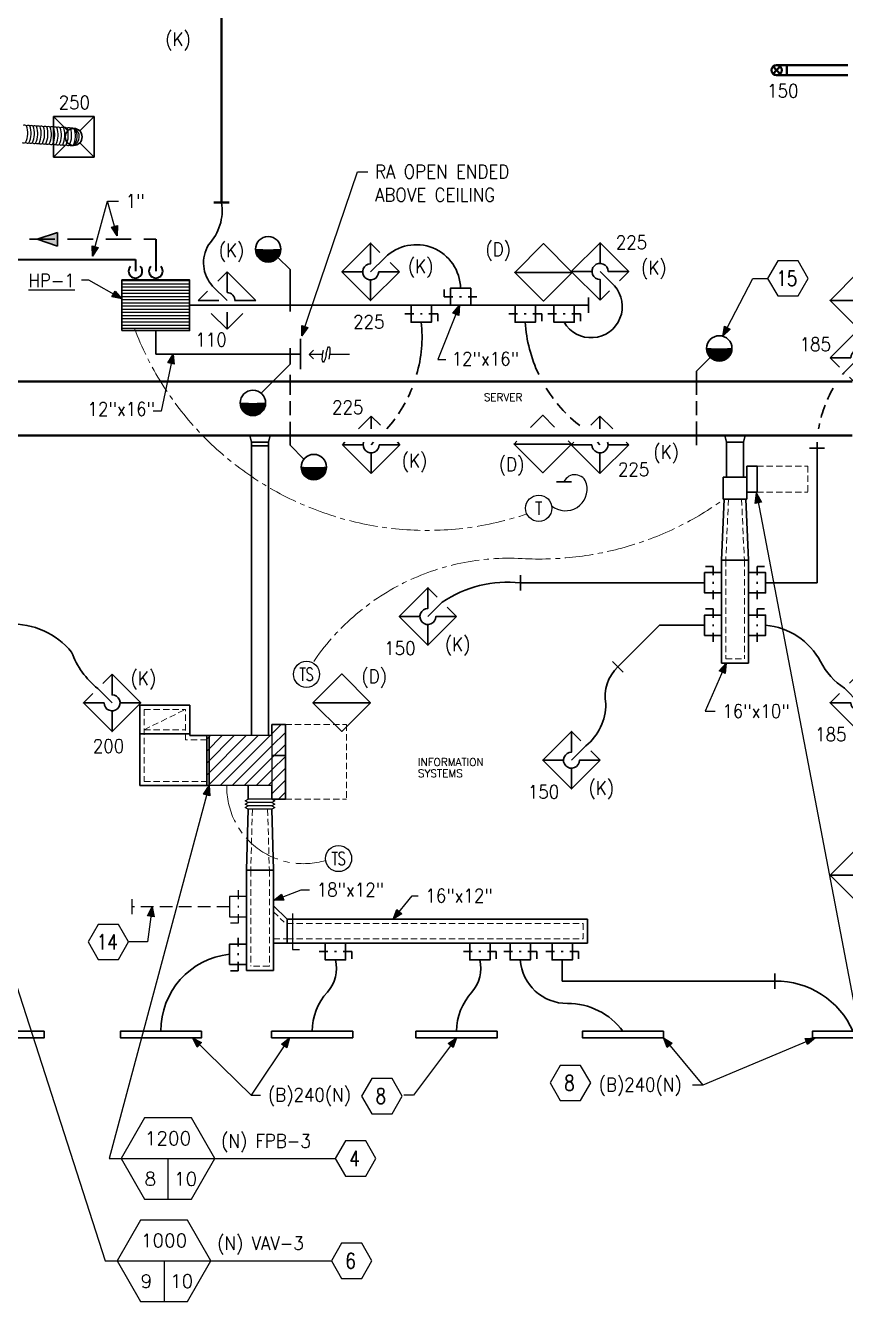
# Model space of a CAD drawing. Header units: inches. Extents: x 51 to 3278, y 66 to 1678.
# Drawn here: x 1200 to 1685, y 79 to 833 of the extents above; entities that cross this region are included whole.
import ezdxf
from ezdxf.enums import TextEntityAlignment as Align

# ---------------------------------------------------------------- set-up
doc = ezdxf.new("R2010")
doc.units = ezdxf.units.IN
doc.header["$LTSCALE"] = 30
doc.header["$MEASUREMENT"] = 0
for name, pattern in [('CENTER2', [1.125, 0.75, -0.125, 0.125, -0.125]), ('DASHED', [0.75, 0.5, -0.25]), ('HIDDEN', [0.375, 0.25, -0.125]), ('HIDDEN2', [0.1875, 0.125, -0.0625])]:
    doc.linetypes.add(name, pattern=pattern)
for name, color, linetype, lineweight in [('DAMPER', 4, 'Continuous', 25), ('DIF', 4, 'Continuous', 30), ('FLEX', 4, 'Continuous', 25), ('LIN', 4, 'HIDDEN2', 18), ('m-devc-text', 71, 'Continuous', 25), ('M-HATCH', 32, 'Continuous', 25), ('M-HVAC-EXST-DUCT', 4, 'Continuous', 40), ('M-HVAC-FILL', 4, 'Continuous', 25), ('m-hvac-fpbs', 1, 'Continuous', 25), ('M-HVAC-NEWW-DAMP', 10, 'Continuous', 30), ('M-HVAC-NEWW-DIFF', 6, 'Continuous', 30), ('M-HVAC-NEWW-DUCT', 1, 'Continuous', 30), ('M-HVAC-NEWW-STAT', 3, 'Continuous', 25), ('M-HVAC-NEWW-STAT-WIRE', 2, 'CENTER2', 20), ('M-PIPE-DEMO', 5, 'HIDDEN', 25), ('M-PIPE-NEWW-COND-RETN', 2, 'DASHED', 30), ('M-PIPE-NEWW-COND-SUPP', 5, 'Continuous', 35), ('M-TEXT', 71, 'Continuous', 25), ('ODUCT', 241, 'HIDDEN', 20)]:
    doc.layers.add(name, color=color, linetype=linetype, lineweight=lineweight)
doc.layers.add('ROOMNAMES', color=8, linetype='Continuous')
doc.styles.add('18STD', font='simplex.shx', dxfattribs={"height": 9})
doc.styles.add('A', font='SIMPLEX.shx', dxfattribs={"width": 0.9, "height": 8})
doc.styles.get("Standard").update_dxf_attribs({"font": 'simplex.shx'})
doc.styles.add('TEA', font='simplex.shx', dxfattribs={"width": 0.85, "height": 0.08})
doc.dimstyles.get("Standard").update_dxf_attribs({"dimtxt": 0.18, "dimasz": 0.18, "dimexe": 0.18, "dimexo": 0.0625, "dimgap": 0.09, "dimtad": 0, "dimtih": 1, "dimtoh": 1, "dimdec": 4, "dimzin": 0, "dimdsep": 46, "dimtxsty": 'Standard', "dimcen": 0.09, "dimadec": 0, "dimazin": 0, "dimtfac": 1, "dimtdec": 4, "dimtofl": 0, "dimtmove": 0, "dimatfit": 3, "dimfxl": 1, "dimtolj": 1, "dimtzin": 0, "dimarcsym": 0})
pattern_1 = [(45, (-10600.752, -1682.349), (-3.535534, 3.535534), [])]

# ---------------------------------------------------------------- blocks, each defined once
blk = doc.blocks.new('Hva-Ret01')
at = {"ltscale": 0.5}
blk.add_lwpolyline([(0, 24), (24, 0), (0, 0), (0, 24), (24, 0), (24, 24)], close=True, dxfattribs=at)
blk = doc.blocks.new('Hva-Tst03')
at = {"ltscale": 0.35}
blk.add_circle((0, 0), 0.0804, dxfattribs=at)
at = {"layer": 'm-devc-text', "width": 0.7}
blk.add_attdef('TS', text='', height=0.0802, dxfattribs=at).set_placement((0, 0), align=Align.MIDDLE)
blk = doc.blocks.new('AHJ')
for p, q in [((-6, 2), (0, 0)), ((-6, -2), (-6, 2)), ((0, 0), (-6, -2))]:
    blk.add_line(p, q)
blk.add_solid([(0, 0), (-6, 2), (-6, -2)])
blk = doc.blocks.new('Hva-Std03')
for p, q in [((-0.2887, 0), (0.2887, 0)), ((0, 0), (0, -0.25))]:
    blk.add_line(p, q)
blk.add_lwpolyline([(-0.1443, 0.25), (-0.2887, 0), (-0.1443, -0.25), (0.1443, -0.25), (0.2887, 0), (0.1443, 0.25)], close=True)
for p in [(0, 0.125), (-0.1083, -0.125), (0.1083, -0.125)]:
    blk.add_attdef('#', text='', height=0.0833).set_placement(p, align=Align.MIDDLE)
blk = doc.blocks.new('std-blk02')
blk.add_lwpolyline([(-0.0548, 0.1103), (-0.1173, 0.0021), (-0.0548, -0.1062), (0.0702, -0.1062), (0.1327, 0.0021), (0.0702, 0.1103)], close=True)
at = {"layer": 'M-TEXT', "width": 0.8}
blk.add_attdef('TYPE', text='', height=0.0938, dxfattribs=at).set_placement((0.0012, 0.0021), align=Align.MIDDLE)
blk = doc.blocks.new('Hva-Dif06')
at = {"linetype": 'Continuous'}
blk.add_lwpolyline([(48, 3.82), (0, 3.82), (0, 0), (48, 0)], close=True, dxfattribs=at)
blk = doc.blocks.new('Hva-Ftg02')
blk.add_line((-0.1011, 0.0521), (-0.1011, 0.0975))
at = {"linetype": 'Continuous'}
for p, q in [((-0.0469, 0.0521), (-0.1011, 0.0521)), ((0.0059, 0.0521), (-0.0059, 0.0521)), ((0.1011, 0.0521), (0.0469, 0.0521))]:
    blk.add_line(p, q, dxfattribs=at)
blk.add_lwpolyline([(0.0625, 0), (0.0625, 0.1042), (-0.0625, 0.1042), (-0.0625, 0)])
blk = doc.blocks.new('HVA-bkt2')
blk.add_line((0, 0.046875), (0, -0.046875))
blk = doc.blocks.new('Pip-Flg01')
at = {"linetype": 'Continuous'}
blk.add_arc((0, 0), 0.0422, 45, 315, dxfattribs=at)
blk = doc.blocks.new('Hva-Flw01')
for p, q in [((0, 0), (0.036, 0.036)), ((0.036, -0.036), (0, 0)), ((0.11, 0), (0, 0)), ((0.33, 0), (0.167, 0))]:
    blk.add_line(p, q)
for points in [[(0.138, 0, -0.019117), (0.133, -0.025, -0.029344), (0.127, -0.045, -0.064367), (0.118, -0.062, -0.285318), (0.114, -0.064, -0.285318), (0.111, -0.061, -0.064367), (0.107, -0.042, -0.029344), (0.108, -0.021, -0.021154), (0.111, 0.007, -0.021154), (0.116, 0.035, -0.003008), (0.117, 0.037, -0.064367)], [(0.138, 0, -0.019117), (0.144, 0.025, -0.029344), (0.15, 0.045, -0.064367), (0.158, 0.062, -0.285318), (0.163, 0.064, -0.285318), (0.166, 0.061, -0.064367), (0.169, 0.042, -0.029344), (0.169, 0.021, -0.021154), (0.166, -0.007, -0.021154), (0.161, -0.035, -0.003008), (0.16, -0.037, -0.064367)]]:
    blk.add_lwpolyline(points, format="xyb")
blk = doc.blocks.new('Hva-Dif01')
for p, q in [((0, 24), (8.65, 15.35)), ((24, 16.22), (24, 24)), ((8.65, 8.65), (0, 0)), ((12, 12), (24, 12)), ((24, 0), (24, 7.78))]:
    blk.add_line(p, q)
blk.add_lwpolyline([(24, 0), (0, 0), (0, 24), (24, 24), (15.35, 15.35, 2.414214), (15.35, 8.65)], format="xyb", close=True)
blk = doc.blocks.new('Hva-Tst02')
at = {"linetype": 'Continuous', "ltscale": 0.35}
blk.add_circle((0, 0), 0.0809, dxfattribs=at)
at = {"layer": 'm-devc-text', "style": 'TEA', "width": 0.8}
blk.add_text('T', height=0.08, dxfattribs=at).set_placement((0, 0), align=Align.MIDDLE)
at = {"layer": 'm-devc-text', "width": 0.8, "flags": 8}
blk.add_attdef('(N)', (0.1065, -0.0979), '', height=0.0938, dxfattribs=at)
blk = doc.blocks.new('Pip-Arr01')
for p, q in [((0.125, 0.0417), (0, 0)), ((0, 0), (0.125, -0.0417)), ((0.125, -0.0417), (0.125, 0.0417))]:
    blk.add_line(p, q)
blk.add_solid([(0, 0), (0.125, 0.0417), (0.125, -0.0417)])
blk = doc.blocks.new('hva-Dmp01')
at = {"linetype": 'Continuous'}
for p, q in [((-0.0595, 0), (-0.0217, 0)), ((-0.0112, 0), (0.0112, 0)), ((0.0217, 0), (0.0595, 0))]:
    blk.add_line(p, q, dxfattribs=at)
blk = doc.blocks.new('Std-Blk14')
blk.add_lwpolyline([(0.0625, 0.1083), (0, 0), (0.0625, -0.1083), (0.1875, -0.1083), (0.25, 0), (0.1875, 0.1083)], close=True)
at = {"layer": 'M-TEXT', "width": 0.8}
blk.add_attdef('TYPE', text='', height=0.0938, dxfattribs=at).set_placement((0.1185, 0), align=Align.MIDDLE)
blk = doc.blocks.new('Std-Blk15')
blk.add_lwpolyline([(-0.1875, 0.1083), (-0.25, 0), (-0.1875, -0.1083), (-0.0625, -0.1083), (0, 0), (-0.0625, 0.1083)], close=True)
at = {"layer": 'M-TEXT', "width": 0.8}
blk.add_attdef('TYPE', text='', height=0.0938, dxfattribs=at).set_placement((-0.1315, 0), align=Align.MIDDLE)

msp = doc.modelspace()

# ---------------------------------------------------------------- hatches: boundary and pattern name
at = {"layer": 'M-HATCH'}
h = msp.add_hatch(dxfattribs=at)
h.set_pattern_fill('ANSI31', color=256, scale=40, style=0)
h.set_pattern_definition(pattern_1)
h.paths.add_polyline_path([(1353.97, 419.89), (1353.97, 375.89), (1345.97, 375.89), (1345.97, 383.89), (1345.97, 413.39), (1345.97, 419.89)])
h = msp.add_hatch(dxfattribs=at)
h.set_pattern_fill('ANSI31', color=256, scale=40, style=0)
h.set_pattern_definition(pattern_1)
h.paths.add_polyline_path([(1345.97, 383.89), (1307.47, 383.89), (1307.47, 413.39), (1345.97, 413.39)])
at = {"layer": 'M-TEXT'}
h = msp.add_hatch(dxfattribs=at)
h.set_pattern_fill('ANSI31', color=256, scale=15, angle=-45, style=0)
h.set_pattern_definition([(360, (-753.3654, 897.7698), (6e-16, 1.875), [])])
h.paths.add_polyline_path([(1257.4, 652.56), (1297.4, 652.56), (1297.4, 682.56), (1257.4, 682.56)])

# ---------------------------------------------------------------- linework, layer by layer
at = {"layer": 'DAMPER'}
for p, q in [((1358.19, 308.37), (1358.19, 287.2)), ((1358.19, 287.2), (1362.24, 287.2))]:
    msp.add_line(p, q, dxfattribs=at)
at = {"layer": 'DIF'}
for p, q in [((1216.89, 778.96), (1240.89, 778.96)), ((1216.89, 754.96), (1216.89, 778.96)), ((1225.36, 770.5), (1216.89, 778.96)), ((1240.89, 778.96), (1232.43, 770.5)), ((1240.89, 778.96), (1240.89, 775.26)), ((1240.89, 778.96), (1240.89, 754.96)), ((1225.36, 763.43), (1216.89, 754.96)), ((1240.89, 754.96), (1232.43, 763.43)), ((1240.89, 754.96), (1216.89, 754.96))]:
    msp.add_line(p, q, dxfattribs=at)
msp.add_circle((1228.89, 766.96), 5, dxfattribs=at)
at = {"layer": 'FLEX'}
for p, q in [((1330.22, 374.89), (1331.97, 375.89)), ((1331.97, 373.89), (1330.22, 374.89)), ((1330.22, 372.89), (1331.97, 373.89)), ((1331.97, 371.89), (1330.22, 372.89)), ((1330.22, 370.89), (1331.97, 371.89)), ((1331.97, 369.89), (1330.22, 370.89)), ((1345.97, 375.89), (1331.97, 375.89)), ((1345.97, 373.89), (1331.97, 373.89)), ((1345.97, 371.89), (1331.97, 371.89)), ((1345.97, 369.89), (1331.97, 369.89)), ((1331.97, 369.89), (1331.97, 369.89)), ((1345.97, 369.89), (1331.97, 369.89)), ((1345.97, 375.89), (1347.72, 374.89)), ((1347.72, 374.89), (1345.97, 373.89)), ((1345.97, 373.89), (1347.72, 372.89)), ((1347.72, 372.89), (1345.97, 371.89)), ((1345.97, 371.89), (1347.72, 370.89)), ((1347.72, 370.89), (1345.97, 369.89)), ((1345.97, 369.89), (1345.97, 369.89))]:
    msp.add_line(p, q, dxfattribs=at)
for centre, radius, start, end in [((1199.87, 771.24), 2.61, 64.1671, 109.1671), ((1188.67, 769.3), 13.07, 334.1671, 19.1671), ((1201.87, 771.13), 2.61, 64.1671, 109.1671), ((1190.67, 769.19), 13.07, 334.1671, 19.1671), ((1203.86, 771.01), 2.61, 64.1671, 109.1671), ((1192.66, 769.07), 13.07, 334.1671, 19.1671), ((1205.86, 770.89), 2.61, 64.1671, 109.1671), ((1194.66, 768.96), 13.07, 334.1671, 19.1671), ((1207.86, 770.78), 2.61, 64.1671, 109.1671), ((1196.66, 768.84), 13.07, 334.1671, 19.1671), ((1209.85, 770.66), 2.61, 64.1671, 109.1671), ((1198.65, 768.72), 13.07, 334.1671, 19.1671), ((1211.85, 770.54), 2.61, 64.1671, 109.1671), ((1200.65, 768.61), 13.07, 334.1671, 19.1671), ((1213.85, 770.43), 2.61, 64.1671, 109.1671), ((1202.65, 768.49), 13.07, 334.1671, 19.1671), ((1215.84, 770.31), 2.61, 64.1671, 109.1671), ((1204.64, 768.37), 13.07, 334.1671, 19.1671), ((1217.84, 770.2), 2.61, 64.1671, 109.1671), ((1206.64, 768.26), 13.07, 334.1671, 19.1671), ((1219.84, 770.08), 2.61, 64.1671, 109.1671), ((1208.64, 768.14), 13.07, 334.1671, 19.1671), ((1221.83, 769.96), 2.61, 64.1671, 109.1671), ((1210.63, 768.03), 13.07, 334.1671, 19.1671), ((1223.83, 769.85), 2.61, 64.1671, 109.1671), ((1212.63, 767.91), 13.07, 334.1671, 19.1671), ((1225.83, 769.73), 2.61, 64.1671, 109.1671), ((1214.62, 767.79), 13.07, 334.1671, 19.1671), ((1227.82, 769.61), 2.61, 64.1671, 109.1671), ((1228.89, 766.96), 5, 266.6671, 86.6671), ((1226.82, 767.08), 5.41, 289.1671, 64.1671), ((1223.9, 767.25), 7.07, 311.6671, 41.6671), ((1216.84, 767.66), 13.07, 334.1671, 19.1671), ((1229.06, 771.7), 0.286, 64.1671, 109.1671), ((1199.57, 766.08), 2.61, 244.1671, 289.1671), ((1201.57, 765.96), 2.61, 244.1671, 289.1671), ((1203.56, 765.85), 2.61, 244.1671, 289.1671), ((1205.56, 765.73), 2.61, 244.1671, 289.1671), ((1207.56, 765.61), 2.61, 244.1671, 289.1671), ((1209.55, 765.5), 2.61, 244.1671, 289.1671), ((1211.55, 765.38), 2.61, 244.1671, 289.1671), ((1213.55, 765.27), 2.61, 244.1671, 289.1671), ((1215.54, 765.15), 2.61, 244.1671, 289.1671), ((1217.54, 765.03), 2.61, 244.1671, 289.1671), ((1219.54, 764.92), 2.61, 244.1671, 289.1671), ((1221.53, 764.8), 2.61, 244.1671, 289.1671), ((1223.53, 764.68), 2.61, 244.1671, 289.1671), ((1225.53, 764.57), 2.61, 244.1671, 289.1671), ((1227.52, 764.45), 2.61, 244.1671, 289.1671), ((1228.51, 762.24), 0.286, 244.1671, 289.1671)]:
    msp.add_arc(centre, radius, start, end, dxfattribs=at)
at = {"layer": 'LIN'}
for p, q in [((1632.59, 572.62), (1662.59, 572.62)), ((1662.59, 572.62), (1662.59, 557.27)), ((1615.71, 553), (1614.09, 517)), ((1623.47, 553), (1625.09, 517)), ((1632.59, 557.27), (1662.59, 557.27)), ((1614.09, 517.12), (1614.09, 458.67)), ((1625.09, 517.12), (1625.09, 458.67)), ((1614.09, 458.67), (1625.09, 458.67)), ((1270.47, 428.89), (1270.47, 386.39)), ((1270.47, 428.89), (1294.97, 428.89)), ((1270.47, 416.89), (1294.97, 428.89)), ((1294.97, 410.89), (1294.97, 428.89)), ((1270.47, 416.89), (1294.97, 416.89)), ((1353.97, 419.89), (1389.97, 419.89)), ((1389.97, 419.89), (1389.97, 375.89)), ((1307.47, 410.89), (1294.97, 410.89)), ((1270.47, 386.39), (1307.47, 386.39)), ((1334.47, 369.82), (1333.47, 333.82)), ((1343.47, 369.82), (1344.47, 333.82)), ((1353.97, 375.89), (1389.97, 375.89)), ((1333.47, 333.89), (1333.47, 277.27)), ((1344.47, 333.89), (1344.47, 277.27)), ((1346.97, 309.4), (1353.2, 303.17)), ((1354.97, 302.44), (1529.85, 302.44)), ((1529.85, 302.44), (1529.85, 293.44)), ((1346.97, 293.44), (1354.97, 293.44)), ((1354.97, 293.44), (1529.85, 293.44)), ((1344.47, 277.27), (1333.47, 277.27))]:
    msp.add_line(p, q, dxfattribs=at)
at = {"layer": 'M-HVAC-EXST-DUCT'}
for p, q in [((1316.26, 874.26), (1316.26, 728.19)), ((1644.17, 806.38), (1642.05, 808.5)), ((1642.05, 804.26), (1644.17, 806.38)), ((1650.17, 809.38), (1644.17, 809.38)), ((1646.29, 808.5), (1644.17, 806.38)), ((1644.17, 806.38), (1646.29, 804.26)), ((1650.17, 809.38), (1650.17, 809.39)), ((1686.17, 809.38), (1650.17, 809.38)), ((1650.17, 803.38), (1650.17, 809.38)), ((1650.17, 803.38), (1650.17, 809.38)), ((1650.17, 803.38), (1644.17, 803.38)), ((1650.17, 803.38), (1650.17, 803.39)), ((1686.17, 803.38), (1650.17, 803.38)), ((959.11, 622.62), (1688.73, 622.62)), ((539.55, 590.62), (1688.73, 590.61))]:
    msp.add_line(p, q, dxfattribs=at)
for start, end in [(134.99964, 224.99964), (44.99964, 134.99964), (314.99964, 44.99964), (224.99964, 314.99964)]:
    msp.add_arc((1644.17, 806.38), 3, start, end, dxfattribs=at)
at = {"layer": 'M-HVAC-FILL', "const_width": 7.5}
for points in [[(1343.77, 696.85, -0.422086), (1340.02, 700.7, -1)], [(1347.51, 700.7, -0.422086), (1343.77, 696.85, -1)], [(1606.54, 642.19, 0.422086), (1610.29, 638.34, 1)], [(1610.29, 638.34, 0.422086), (1614.04, 642.19, 1)], [(1334.77, 606.12, -0.422086), (1331.02, 609.97, -1)], [(1338.52, 609.97, -0.422086), (1334.77, 606.12, -1)], [(1370.75, 568.23, -0.422086), (1367, 572.08, -1)], [(1374.5, 572.08, -0.422086), (1370.75, 568.23, -1)]]:
    msp.add_lwpolyline(points, format="xyb", dxfattribs=at)
at = {"layer": 'm-hvac-fpbs'}
for p, q in [((1345.97, 413.39), (1307.47, 413.39)), ((1307.47, 413.39), (1307.47, 383.89)), ((1345.97, 413.39), (1345.97, 383.89)), ((1345.97, 383.89), (1307.47, 383.89))]:
    msp.add_line(p, q, dxfattribs=at)
at = {"layer": 'M-HVAC-NEWW-DAMP'}
for p, q in [((1356.73, 688.67), (1349.58, 695.82)), ((1604.98, 636.78), (1596.77, 628.57)), ((1356.73, 632.86), (1339.55, 615.68)), ((1356.73, 584.97), (1364.94, 576.76))]:
    msp.add_line(p, q, dxfattribs=at)
at = {"layer": 'M-HVAC-NEWW-DAMP', "linetype": 'Continuous'}
for p, q in [((1356.73, 688.67), (1356.73, 663.82)), ((1356.73, 642.15), (1356.73, 632.86)), ((1356.73, 626.45), (1356.73, 614.73)), ((1356.73, 610.88), (1356.73, 602.66)), ((1356.73, 598.81), (1356.73, 584.97))]:
    msp.add_line(p, q, dxfattribs=at)
at = {"layer": 'M-HVAC-NEWW-DAMP'}
for centre in [(1343.77, 700.6), (1610.29, 642.09), (1334.77, 609.87), (1370.75, 571.98)]:
    msp.add_circle(centre, 7.5, dxfattribs=at)
at = {"layer": 'M-HVAC-NEWW-DIFF'}
for p, q in [((1319.46, 687.31), (1313.96, 681.81)), ((1319.46, 687.31), (1336.43, 670.34)), ((1319.46, 675.08), (1319.46, 687.31)), ((1319.46, 670.34), (1310.98, 678.82)), ((1307.99, 675.84), (1302.49, 670.34)), ((1302.49, 670.34), (1314.72, 670.34)), ((1319.46, 653.37), (1319.46, 663.49)), ((1324.2, 670.34), (1336.43, 670.34)), ((1319.46, 653.37), (1310.16, 662.66)), ((1328.86, 662.76), (1319.46, 653.37)), ((1397.09, 594.62), (1404.62, 602.15)), ((1410.12, 596.65), (1404.62, 602.15)), ((1404.62, 602.15), (1404.62, 594.62)), ((1534.3, 596.65), (1539.8, 602.15)), ((1547.33, 594.62), (1539.8, 602.15)), ((1539.8, 602.15), (1539.8, 594.62)), ((1387.65, 585.18), (1389.09, 586.62)), ((1387.65, 585.18), (1399.88, 585.18)), ((1404.62, 568.21), (1387.65, 585.18)), ((1404.62, 585.18), (1406.06, 586.62)), ((1421.59, 585.18), (1404.62, 568.21)), ((1404.62, 580.43), (1404.62, 568.21)), ((1409.37, 585.18), (1421.59, 585.18)), ((1421.59, 585.18), (1420.15, 586.62)), ((1522.83, 585.18), (1524.27, 586.62)), ((1535.05, 585.18), (1522.83, 585.18)), ((1522.83, 585.18), (1539.8, 568.21)), ((1539.8, 585.18), (1538.36, 586.62)), ((1539.8, 568.21), (1556.77, 585.18)), ((1539.8, 580.43), (1539.8, 568.21)), ((1556.77, 585.18), (1544.54, 585.18)), ((1556.77, 585.18), (1555.33, 586.62))]:
    msp.add_line(p, q, dxfattribs=at)
at = {"layer": 'M-HVAC-NEWW-DIFF', "ltscale": 0.5, "elevation": 0}
for points in [[(1512.97, 595.61), (1506.02, 602.57), (1498.82, 595.36)], [(1490.65, 587.2), (1489.05, 585.59), (1522.99, 585.59), (1506.02, 568.62), (1489.05, 585.59), (1522.99, 585.59), (1521.01, 587.57)]]:
    msp.add_lwpolyline(points, dxfattribs=at)
at = {"layer": 'M-HVAC-NEWW-DIFF'}
for centre, start, end in [((1319.46, 670.34), 356.16335, 90), ((1404.62, 585.18), 162.33258, 0), ((1539.8, 585.18), 180, 17.66742)]:
    msp.add_arc(centre, 4.74, start, end, dxfattribs=at)
at = {"layer": 'M-HVAC-NEWW-DUCT'}
for p, q in [((1297.4, 667.56), (1532.99, 667.56)), ((1277.4, 652.56), (1277.4, 638.74)), ((1277.4, 638.74), (1362.81, 638.74)), ((1332.97, 590.62), (1333.97, 586.62)), ((1344.97, 590.62), (1332.97, 590.62)), ((1344.97, 590.62), (1343.97, 586.62)), ((1613.59, 590.62), (1614.59, 586.62)), ((1613.59, 590.62), (1625.59, 590.62)), ((1625.59, 590.62), (1624.59, 586.62)), ((1333.97, 586.62), (1333.97, 413.39)), ((1343.97, 586.62), (1333.97, 586.62)), ((1343.97, 584.62), (1333.97, 584.62)), ((1343.97, 586.62), (1343.97, 413.39)), ((1614.59, 566.12), (1614.59, 586.62)), ((1614.59, 586.62), (1624.59, 586.62)), ((1624.59, 566.12), (1624.59, 586.62)), ((1668.03, 503.67), (1668.03, 583.17)), ((1612.59, 566.12), (1626.59, 566.12)), ((1612.59, 566.12), (1612.59, 553.12)), ((1626.59, 572.62), (1626.59, 553.12)), ((1626.59, 572.62), (1632.59, 572.62)), ((1632.59, 572.62), (1632.59, 557.27)), ((1613.22, 553.12), (1611.59, 517.12)), ((1612.59, 553.12), (1626.59, 553.12)), ((1613.22, 553.12), (1625.97, 553.12)), ((1625.97, 553.12), (1627.59, 517.12)), ((1626.59, 557.27), (1632.59, 557.27)), ((1611.59, 517.12), (1611.59, 456.17)), ((1611.59, 517.12), (1627.59, 517.12)), ((1627.59, 517.12), (1627.59, 456.17)), ((1601.59, 503.67), (1492.81, 503.67)), ((1637.59, 503.67), (1668.03, 503.67)), ((1574.92, 478.56), (1550.39, 454.03, 0)), ((1601.59, 478.56), (1574.92, 478.56)), ((1611.59, 456.17), (1627.59, 456.17)), ((1267.97, 431.39), (1267.97, 383.89)), ((1297.47, 431.39), (1267.97, 431.39)), ((1297.47, 413.39), (1297.47, 431.39)), ((1345.97, 419.89), (1345.97, 413.39)), ((1353.97, 419.89), (1345.97, 419.89)), ((1353.97, 419.89), (1353.97, 375.89)), ((1297.47, 414.39), (1267.97, 414.39)), ((1307.47, 413.39), (1297.47, 413.39)), ((1307.47, 383.89), (1307.47, 413.39)), ((1308.97, 413.39), (1308.97, 383.89)), ((1345.97, 401.64), (1353.97, 401.64)), ((1267.97, 383.89), (1307.47, 383.89)), ((1331.97, 383.89), (1331.97, 375.89)), ((1345.97, 383.89), (1345.97, 375.89)), ((1331.97, 369.89), (1330.97, 333.89)), ((1353.97, 375.89), (1345.97, 375.89)), ((1345.97, 369.89), (1346.97, 333.89)), ((1330.97, 333.89), (1330.97, 333.9)), ((1330.97, 333.89), (1330.97, 274.77)), ((1330.97, 333.89), (1330.97, 333.89)), ((1346.97, 333.89), (1330.97, 333.89)), ((1346.97, 333.89), (1330.97, 333.89)), ((1346.97, 333.89), (1346.97, 333.9)), ((1346.97, 333.9), (1346.97, 274.78)), ((1346.97, 333.89), (1346.97, 333.89)), ((1346.97, 312.94), (1354.97, 304.94)), ((1354.97, 304.94), (1532.35, 304.94)), ((1354.97, 304.94), (1354.97, 290.94)), ((1532.35, 304.94), (1532.35, 290.94)), ((1346.97, 290.94), (1354.97, 290.94)), ((1354.97, 290.94), (1532.35, 290.94)), ((1517.48, 280.94), (1517.48, 268.42)), ((1346.97, 274.77), (1330.97, 274.77)), ((1517.48, 268.42), (1643.15, 268.42))]:
    msp.add_line(p, q, dxfattribs=at)
msp.add_lwpolyline([(1257.4, 652.56), (1297.4, 652.56), (1297.4, 682.56), (1257.4, 682.56)], close=True, dxfattribs=at)
for centre, radius, start, end in [((1286.81, 723.68), 29.79, 316.92863, 8.71072), ((1326.06, 692.67), 20.48, 148.63366, 222.55192), ((1431.23, 677.14), 26.2, 0.92702, 134.65545), ((1534.55, 666.81, 0), 18.42, 210.1432, 41.67206), ((1352.24, 649.25), 82.43, 344.0636, 5.78919), ((1579.02, 662.54), 83.5, 183.42002, 205.48471), ((1738.24, 583.18), 70.21, 140.3104, 141.78602), ((1738.24, 583.18), 70.21, 177.19716, 180), ((1485.53, 433.95), 70.09, 84.03523, 123.71801), ((1192.61, 434.04), 45.28, 39.24983, 92.3097), ((1634.43, 438.41), 40.27, 27.68725, 85.49507), ((1274.65, 480.19), 50.13, 200.43545, 230.98914), ((1566.29, 436.8, 0), 23.45, 132.74161, 191.34268), ((1708.47, 477.26), 43.34, 207.68725, 235.96486), ((1511.03, 432.38, 0), 32.27, 309.30337, 359.67355), ((1325.63, 239.34, 0), 45.18, 95.91836, 180.70516), ((1363.25, 275.94), 20.88, 318.03052, 13.86522), ((1448.56, 275.94), 20.88, 318.03052, 13.86522), ((1520.36, 282.96), 27.73, 184.17257, 270.51079), ((1643.9, 218.81), 49.61, 23.7317, 90.86801), ((1404.83, 238.53), 35.06, 138.03052, 179.59336), ((1490.15, 238.53), 35.06, 138.03052, 179.59336), ((1520.96, 215.05), 40.18, 36.20502, 90.51079)]:
    msp.add_arc(centre, radius, start, end, dxfattribs=at)
at = {"layer": 'M-HVAC-NEWW-DUCT', "linetype": 'HIDDEN'}
for centre, radius, start, end in [((1352.24, 649.25), 82.43, 318.48772, 338.18426), ((1579.02, 662.54), 83.5, 211.74066, 234.43773), ((1738.24, 583.18), 70.21, 149.6912, 170.62824)]:
    msp.add_arc(centre, radius, start, end, dxfattribs=at)
at = {"layer": 'M-HVAC-NEWW-STAT-WIRE', "ltscale": 0.75}
msp.add_lwpolyline([(1370.15, 456.37, -0.264833), (1493.75, 517.98, 0.172366), (1613.22, 553.12)], format="xyb", dxfattribs=at)
msp.add_arc((1437.65, 719.52), 184.89, 200.74786, 288.60263, dxfattribs=at)
at = {"layer": 'M-HVAC-NEWW-STAT-WIRE'}
msp.add_arc((1364.62, 383.09), 45.3, 178.98918, 286.83361, dxfattribs=at)
at = {"layer": 'M-PIPE-DEMO'}
msp.add_line((1320.97, 312.39), (1263.28, 312.39), dxfattribs=at)
at = {"layer": 'M-PIPE-NEWW-COND-RETN', "color": 10}
msp.add_line((1202.83, 706.5, 0), (1277.42, 706.5, 0), dxfattribs=at)
at = {"layer": 'M-PIPE-NEWW-COND-SUPP', "color": 10}
for p, q in [((1277.42, 706.5, 0), (1277.42, 687.68, 0)), ((1166.71, 694.5, 0), (1265.37, 694.5, 0)), ((1265.37, 694.5, 0), (1265.37, 687.68, 0))]:
    msp.add_line(p, q, dxfattribs=at)
at = {"layer": 'M-TEXT'}
for p, q in [((1312.29, 163.64, 0), (1383.43, 163.64, 0)), ((1309.97, 103.24, 0), (1381.11, 103.24, 0))]:
    msp.add_line(p, q, dxfattribs=at)
for centre, radius, start, end in [((1524.99, 560.41), 7.08, 13.85298, 155.57274), ((1519.42, 559.04), 12.82, 230.38904, 13.85298)]:
    msp.add_arc(centre, radius, start, end, dxfattribs=at)
at = {"layer": 'ODUCT'}
for p, q in [((1267.97, 431.39), (1267.97, 431.4)), ((1354.97, 304.94), (1354.97, 304.95)), ((1354.97, 304.94), (1354.97, 304.94)), ((1414.1, 304.94), (1414.1, 304.95)), ((1473.22, 304.94), (1473.22, 304.95)), ((1532.35, 304.94), (1532.35, 304.95)), ((1532.35, 304.94), (1532.35, 304.95)), ((1354.97, 290.94), (1354.97, 290.95)), ((1346.97, 274.77), (1346.97, 274.78)), ((1346.97, 274.77), (1346.97, 274.78))]:
    msp.add_line(p, q, dxfattribs=at)

# ---------------------------------------------------------------- block references
at = {"layer": 'M-HVAC-EXST-DUCT', "xscale": 96, "yscale": 96, "zscale": 96, "rotation": 90.00000076484848}
msp.add_blockref('HVA-bkt2', (1316.26, 728.18), dxfattribs=at)
at = {"layer": 'M-HVAC-NEWW-DAMP', "xscale": 366.0671030850585, "yscale": 59.92506295971907, "zscale": 366.0671030850585, "rotation": 270}
msp.add_blockref('hva-Dmp01', (1596.77, 606.77), dxfattribs=at)
at = {"layer": 'M-HVAC-NEWW-DIFF'}
for name, p, rotation in [('Hva-Dif01', (1404.33, 670.32), 45), ('Hva-Ret01', (1506.44, 670.03), 45), ('Hva-Dif01', (1522.86, 687.54, 0), 315), ('Hva-Ret01', (1692.69, 687.42, 0), 225), ('Hva-Dif01', (1692.69, 653.48, 0), 225), ('Hva-Dif01', (1438.14, 466.8, 0), 45), ('Hva-Dif01', (1268.55, 432.75), 135), ('Hva-Ret01', (1387.22, 449.83, 0), 225), ('Hva-Dif01', (1709.67, 432.86, 0), 135), ('Hva-Dif01', (1522.99, 381.95, 0), 45), ('Hva-Ret01', (1692.7, 348.01, 0), 225)]:
    msp.add_blockref(name, p, dxfattribs=dict(at, rotation=rotation))
for p in [(1163.52, 234.96, 0), (1256.45, 234.96, 0), (1345.78, 234.96, 0), (1431.09, 234.96, 0), (1529.38, 234.96, 0), (1665.32, 234.96, 0)]:
    msp.add_blockref('Hva-Dif06', p, dxfattribs=at)
at = {"layer": 'M-HVAC-NEWW-DUCT', "xscale": 96, "yscale": 96, "zscale": 96}
for name, p in [('Hva-Ftg02', (1457.42, 667.56)), ('HVA-bkt2', (1492.81, 503.67))]:
    msp.add_blockref(name, p, dxfattribs=at)
at = {"layer": 'M-HVAC-NEWW-DUCT'}
for name, p, xscale, yscale, zscale, rotation in [('HVA-bkt2', (1533, 667.56), 96, 96, 96, 180.0000015296969), ('Hva-Ftg02', (1434.25, 667.56), 96, 96, 96, 180), ('Hva-Ftg02', (1495.67, 667.56), 96, 96, 96, 180), ('Hva-Ftg02', (1518.63, 667.56), 96, 96, 96, 180), ('HVA-bkt2', (1362.83, 638.74), 192, 192, 192, 180.0000015296969), ('HVA-bkt2', (1668.03, 583.18), 96, 96, 96, 270.0000022945455), ('HVA-bkt2', (1518.55, 563.34), 96, 96, 96, 270.0000022945455), ('Hva-Ftg02', (1611.59, 503.67), -96, 96, 96, 90), ('Hva-Ftg02', (1627.59, 503.67), 96, 96, 96, 270), ('Hva-Ftg02', (1611.59, 478.56), -96, 96, 96, 90), ('Hva-Ftg02', (1627.59, 478.56), 96, 96, 96, 270), ('HVA-bkt2', (1550.38, 454.02, 0), 96, 96, 96, 45.00010383554189), ('Hva-Ftg02', (1330.97, 284.28), 96, 96, 96, 90), ('Hva-Ftg02', (1383.52, 290.94), 96, 96, 96, 180), ('Hva-Ftg02', (1468.83, 290.94), 96, 96, 96, 180), ('Hva-Ftg02', (1492.7, 290.94), 96, 96, 96, 180), ('Hva-Ftg02', (1517.48, 290.94), 96, 96, 96, 180), ('HVA-bkt2', (1643.16, 268.42), 96, 96, 96, 180.0000015296969)]:
    msp.add_blockref(name, p, dxfattribs=dict(at, xscale=xscale, yscale=yscale, zscale=zscale, rotation=rotation))
at = {"layer": 'M-HVAC-NEWW-STAT', "xscale": 96, "yscale": 96, "zscale": 96}
msp.add_blockref('Hva-Tst02', (1503.63, 547.66), dxfattribs=at)
for p in [(1366.43, 449.61), (1385.38, 340.82)]:
    msp.add_blockref('Hva-Tst03', p, dxfattribs=at).add_auto_attribs({'TS': 'TS'})
at = {"layer": 'M-PIPE-DEMO', "xscale": 96, "yscale": 96, "zscale": 96}
msp.add_blockref('HVA-bkt2', (1263.28, 312.39), dxfattribs=at)
at = {"layer": 'M-PIPE-DEMO', "xscale": 96, "yscale": 96, "zscale": 96, "rotation": 90}
msp.add_blockref('Hva-Ftg02', (1330.97, 312.39), dxfattribs=at)
at = {"layer": 'M-PIPE-NEWW-COND-RETN', "xscale": 96, "yscale": 96, "zscale": 96}
msp.add_blockref('Pip-Arr01', (1207.27, 706.5, 0), dxfattribs=at)
at = {"layer": 'M-PIPE-NEWW-COND-SUPP', "xscale": 96, "yscale": 96, "zscale": 96, "rotation": 90.00000076484848}
for p in [(1265.37, 687.67), (1277.42, 687.67)]:
    msp.add_blockref('Pip-Flg01', p, dxfattribs=at)
at = {"layer": 'M-TEXT', "xscale": 96, "yscale": 96, "zscale": 96}
for name, p, values in [('Std-Blk14', (1638.8, 683.45), {'TYPE': '15'}), ('Std-Blk15', (1261.35, 291.54), {'TYPE': '14'}), ('std-blk02', (1521.63, 208.09, 0), {'TYPE': '8'}), ('std-blk02', (1410.24, 200.35, 0), {'TYPE': '8'}), ('std-blk02', (1394.69, 163.44, 0), {'TYPE': '4'}), ('std-blk02', (1392.36, 103.04, 0), {'TYPE': '6'})]:
    msp.add_blockref(name, p, dxfattribs=at).add_auto_attribs(values)
at = {"layer": 'M-TEXT', "xscale": 72, "yscale": 72, "zscale": 72}
msp.add_blockref('Hva-Flw01', (1368.03, 638.47), dxfattribs=at)
at = {"layer": 'M-TEXT'}
ref = msp.add_blockref('Hva-Std03', (1284.58, 163.64, 0), dxfattribs=dict(at, xscale=96, yscale=96, zscale=96))
ref.add_attrib('#', '1200', dxfattribs={"layer": '0', "height": 8}).set_placement((1284.58, 175.64, 0), align=Align.MIDDLE)
ref.add_attrib('#', '8', dxfattribs={"layer": '0', "height": 8}).set_placement((1274.19, 151.64, 0), align=Align.MIDDLE)
ref.add_attrib('#', '10', dxfattribs={"layer": '0', "height": 8}).set_placement((1294.97, 151.64, 0), align=Align.MIDDLE)
ref = msp.add_blockref('Hva-Std03', (1282.26, 103.24, 0), dxfattribs=dict(at, xscale=96, yscale=96, zscale=96))
ref.add_attrib('#', '1000', dxfattribs={"layer": '0', "height": 8}).set_placement((1282.26, 115.24, 0), align=Align.MIDDLE)
ref.add_attrib('#', '9', dxfattribs={"layer": '0', "height": 8}).set_placement((1271.86, 91.24, 0), align=Align.MIDDLE)
ref.add_attrib('#', '10', dxfattribs={"layer": '0', "height": 8}).set_placement((1292.65, 91.24, 0), align=Align.MIDDLE)

# ---------------------------------------------------------------- texts
at = {"layer": 'M-HVAC-EXST-DUCT'}
for s, p in [('ROUND DUCT                              LP                  Supply              138.500   132.500   138.500   132.500   6.000     6.000     36.000    1.57079   0.000     0.000     1         RIGHT     ', (1650.17, 809.38)), ('ROUND DUCT                              LP                  Supply              138.500   132.500   138.500   132.500   6.000     6.000     36.000    1.57079   0.000     0.000     1         LEFT      ', (1650.17, 803.38))]:
    msp.add_text(s, height=0.00001, rotation=90, dxfattribs=at).set_placement(p)
at = {"layer": 'M-HVAC-NEWW-DUCT'}
for s, p in [('LEFT TRANSITION                         LP                  Supply              118.000   108.000   122.000   108.000   14.000    16.000    36.000    3.14159   6.340     0.000     1.000     RIGHT     B8E7      ', (1330.97, 333.89)), ('LEFT TRANSITION                         LP                  Supply              118.000   108.000   122.000   108.000   14.000    16.000    36.000    3.14159   6.340     0.000     1.000     LEFT      B8E7      ', (1346.97, 333.89))]:
    msp.add_text(s, height=0.00001, rotation=90, dxfattribs=at).set_placement(p)
at = {"layer": 'M-TEXT', "style": 'A', "width": 0.9}
for s, p in [('(K)', (1282.89, 820.69)), ('250', (1220.02, 783.28)), ('150', (1638.56, 790.2)), ('RA OPEN ENDED', (1406.88, 742.49)), ('1"', (1259.58, 725.17)), ('ABOVE CEILING', (1406.88, 728.77)), ('225', (1549.14, 700.66)), ('(K)', (1314.52, 695.95, 0)), ('(D)', (1472.08, 696.54, 0)), ('(K)', (1426.27, 686.58)), ('(K)', (1564.01, 685.75)), ('%%uHP-1', (1202.15, 678.18)), ('225', (1393.97, 653.77)), ('110', (1300.78, 643.3, 0)), ('185', (1657.74, 640.54)), ('12"x16"', (1452.17, 631.93)), ('225', (1381.53, 603.3)), ('12"x16"', (1237.06, 602.28)), ('(K)', (1422.64, 571.75)), ('(K)', (1571.31, 576.88, 0)), ('(D)', (1480.02, 569.59)), ('225', (1550.41, 566.59, 0)), ('150', (1412.35, 461.05)), ('(K)', (1448.11, 463.34)), ('(K)', (1262.46, 443.26, 0)), ('(D)', (1398.84, 444.39, 0)), ('16"x10"', (1612.05, 423.88)), ('185', (1666.91, 410.14)), ('200', (1240.18, 403.21, 0)), ('(K)', (1532.96, 378.49)), ('150', (1497.2, 376.2)), ('18"x12"', (1372.44, 318.43)), ('16"x12"', (1436.64, 314.91)), ('(B)240(N)', (1538.99, 203.29, 0)), ('(B)240(N)', (1343.63, 197.29, 0)), ('(N) FPB-3', (1315.91, 170.06, 0)), ('(N) VAV-3', (1313.59, 109.66, 0))]:
    msp.add_text(s, height=8, dxfattribs=at).set_placement(p)
at = {"layer": 'ODUCT'}
for s, p in [('RECTANGULAR END CAP                     LP                  Supply              123.500   106.500   123.500   106.500   29.500    29.500    0.0       0.00000   0.0       0.0       1.0       LEFT                ', (1267.97, 431.39)), ('FLARED TAP                              LP                  Supply              122.000   108.000   122.000   108.000   14.000    14.000    8.000     4.71239   0.000     0.000     1         LEFT                ', (1354.97, 304.94)), ('FULL JOINT                              LP                  Supply              122.000   108.000   122.000   108.000   14.000    14.000    59.125    4.71239   0.000     0.000     1         LEFT      B9EA      ', (1414.1, 304.94)), ('FULL JOINT                              LP                  Supply              122.000   108.000   122.000   108.000   14.000    14.000    59.125    4.71239   0.000     0.000     1         LEFT      BA0D      ', (1473.22, 304.94)), ('FULL JOINT                              LP                  Supply              122.000   108.000   122.000   108.000   14.000    14.000    59.125    4.71239   0.000     0.000     1         LEFT      1FEE9     ', (1532.35, 304.94)), ('RECTANGULAR END CAP                     LP                  Supply              122.000   108.000   122.000   108.000   14.000    14.000    0.0       4.71239   0.0       0.0       1.0       LEFT      ', (1532.35, 304.94)), ('FLARED TAP                              LP                  Supply              122.000   108.000   122.000   108.000   14.000    14.000    8.000     4.71239   0.000     0.000     1         RIGHT               ', (1354.97, 290.94)), ('RECTANGULAR END CAP                     LP                  Supply              122.000   108.000   122.000   108.000   16.000    16.000    0.0       3.14159   0.0       0.0       1.0       LEFT      B8F1      ', (1346.97, 274.77)), ('FULL JOINT                              LP                  Supply              122.000   108.000   122.000   108.000   16.000    16.000    59.125    3.14159   0.000     0.000     1         LEFT      B900      ', (1346.97, 274.77))]:
    msp.add_text(s, height=0.00001, rotation=90, dxfattribs=at).set_placement(p)
at = {"layer": 'ROOMNAMES', "color": 7, "linetype": 'Continuous', "style": '18STD'}
for s, p in [('SERVER', (1471.18, 611.01, 0)), ('INFORMATION', (1432.3, 395.54, 0)), ('SYSTEMS', (1432.3, 388.9, 0))]:
    msp.add_text(s, height=4.5, dxfattribs=at).set_placement(p)

# ---------------------------------------------------------------- leaders
at = {"layer": 'M-TEXT'}
for points in [[(1363.59, 649.55), (1396.53, 746.38), (1402.64, 746.38)], [(1240.09, 696.58, 0), (1248.8, 729.06, 0), (1255.34, 729.06, 0)], [(1254.58, 708.58, 0), (1248.8, 729.06, 0), (1255.34, 729.06, 0)], [(1257.4, 671.32), (1237.89, 682.31), (1233.49, 682.31)], [(1612.31, 649.31), (1630.1, 683.45), (1638.8, 683.45)], [(1456.84, 667.56), (1443.98, 635.53), (1448.8, 635.53)], [(1287.57, 638.74), (1280.64, 605.02), (1275.91, 605.02)], [(1102.17, 553.76, 0), (1247.48, 103.24, 0), (1254.54, 103.24, 0)], [(1632.32, 556.55, 0), (1706.92, 165, 0), (1713.98, 165, 0)], [(1614.28, 456.17), (1602.01, 427.77), (1607.8, 427.77)], [(1308.97, 383.89, 0), (1249.8, 163.64, 0), (1256.86, 163.64, 0)], [(1346.97, 315.96), (1363.21, 322.32), (1368.19, 322.32)], [(1417.63, 304.94), (1428.77, 318.8), (1432.4, 318.8)], [(1275.23, 312.39), (1272.53, 291.54), (1261.35, 291.54)], [(1298.99, 234.91), (1333.77, 201.07), (1339.32, 201.07)], [(1356.43, 234.96), (1333.77, 201.07), (1339.32, 201.07)], [(1455.02, 234.96), (1429.61, 201.07), (1423.87, 201.07)], [(1577.38, 234.96), (1600.49, 207.07), (1594.42, 207.07)], [(1667.06, 234.96), (1600.49, 207.07), (1594.42, 207.07)]]:
    msp.add_leader(points, dimstyle='Standard', override={"dimscale": 96, "dimasz": 0.01, "dimldrblk": 'AHJ'}, dxfattribs=at)

doc.saveas('drawing.dxf')
